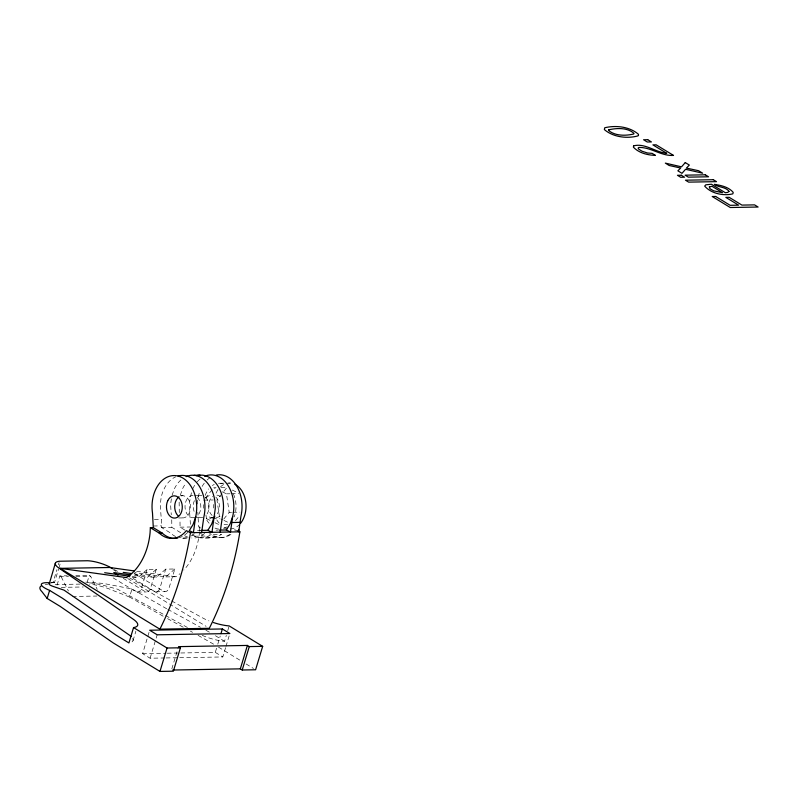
<?xml version="1.0" encoding="UTF-8"?>
<svg xmlns="http://www.w3.org/2000/svg" width="798" height="798" viewBox="0 0 798 798"><rect width="100%" height="100%" fill="white"/><g stroke="black" fill="none" stroke-linecap="round" stroke-linejoin="round"><path stroke-width="0.6" stroke-dasharray="3.99 2.99" d="M175.64 536.535A31.411 22.344 89 0 1 170.383 532.894L161.535 527.488C161.854 514.73 157.834 501.383 163.909 489.314A31.411 22.344 89 0 1 175.779 476.795M180.687 532.715L171.829 527.308L171.74 519.169M184.986 530.171L180.069 527.169L179.979 519.019M200.577 528.047L198.612 526.85L197.824 512.236M199.59 530.49L199.789 526.83L198.612 526.85M171.371 498.77L170.602 504.516L171.271 514.85M179.151 502.072L179.281 512.555M50.663 582.989A18.434 2.913 8.3 0 1 52.987 582.7L56.947 569.582M58.384 564.814L59.102 562.43M52.987 582.7L54.473 582.64L58.573 569.064M58.912 567.937L60.618 562.281M57.047 585.143L59.83 575.927L67.182 575.797M87.172 582.321L89.256 575.418L90.623 576.256L97.276 589.403M163.171 616.236L129.555 597.024L131.989 588.964L103.181 583.408L85.675 582.091M133.027 640.684L135.869 631.228M164.897 657.961L150.104 658.22L142.613 653.642L149.685 630.23M150.104 658.22L157.176 634.799M171.819 668.874L178.183 647.806M180.807 652.983L215.3 652.385L217.425 645.353M217.774 644.185L220.248 635.996M202.203 635.348A23.082 6.673 16.8 0 0 224.547 641.273L226.323 635.368M227.749 630.649L229.176 625.921M179.68 657.702L222.792 656.954L225.625 647.587M225.974 646.42L229.156 635.876M123.231 578.301L145.276 591.707A6.284 4.469 89 0 0 150.313 588.914L156.278 569.303L147.161 569.463L141.196 589.074A6.284 4.469 89 0 1 136.149 591.867L113.057 577.822M134.423 573.513L163.819 591.388A6.284 4.469 89 0 0 168.857 588.595L174.822 568.984L165.695 569.144L159.74 588.754A6.284 4.469 89 0 1 154.692 591.547L130.553 576.864M172.079 495.329L174.213 489.134A31.411 22.344 89 0 1 181.136 479.748M180.318 495.189L182.453 488.984A31.411 22.344 89 0 1 186.253 482.84M191.41 492.715L189.136 504.196L190.453 525.373M205.256 498.221L212.178 489.643M223.819 518.999L229.196 512.326L226.452 493.832L222.203 491.797M235.52 520.675L239.37 515.907M147.161 569.463L138.164 577.393L131.101 577.523M156.278 569.303L147.281 577.233L132.927 575.228M165.695 569.144L156.697 577.074L147.281 577.233M174.822 568.984L165.824 576.914L134.722 572.565M204.627 533.323L203.001 534.84A31.411 22.344 89 0 1 191.68 537.972M199.919 537.832L205.734 537.313L211.241 534.69L221.535 534.51C212.617 538.889 200.168 539.977 191.55 534.391M220.597 483.259L223.939 483.209M228.388 483.129L230.612 483.089M216.118 487.698L213.714 487.738L217.954 489.773M220.936 487.608L226.951 487.508L216.956 499.897L219.709 518.391L222.891 519.917M226.452 493.832L230.063 493.772M231.27 493.753L238.492 493.623M180.697 495.748L183.061 495.708M194.532 495.508L201.595 495.388A11.132 7.92 89 0 0 197.585 496.496M203.719 500.137L213.345 499.967M229.196 512.326L231.61 512.286M232.807 512.256L240.028 512.136M178.642 517.982L182.173 517.922M194.832 517.702L200.717 517.603M211.011 517.423L214.014 517.373M154.373 519.468L161.435 519.348M205.914 514.919L206.463 518.62L211.28 518.54M212.487 518.52L219.709 518.391M224.019 524.635L227.63 524.575M153.376 526.012L161.615 525.872M161.535 527.488L171.829 527.308M180.069 527.169L190.373 526.989M197.515 530.471L200.966 530.411M216.059 530.151L218.343 530.111M194.183 536.216L204.478 536.037L210.213 537.653M205.734 537.313L216.029 537.134M187.101 538.052L181.375 538.151A31.411 22.344 89 0 0 187.191 537.633M218.453 537.503L219.63 537.483M75.77 575.647L89.256 575.418M59.83 575.927L61.197 576.764L68.558 576.635M75.91 576.515L90.623 576.256M165.824 576.914L175.829 576.745A58.404 41.556 89 0 0 179.929 573.732M50.753 582.7L54.473 582.64M45.227 584.705L47.71 584.665M55.192 584.535L80.099 584.106M61.256 587.358L83.331 586.979M137.306 592.116L146.433 591.956M155.849 591.787L164.967 591.627M72.399 596.465L96.927 596.036M142.613 653.642L166.024 653.243M167.251 653.213L179.57 653.003M166.124 657.941L178.443 657.722M89.426 582.809L93.965 583.428A19.202 3.032 8.3 0 1 104.418 585.602L117.545 589.213L164.498 614.929M136.608 571.258L175.829 576.745M133.974 573.892L156.697 577.074M132.179 576.555L138.164 577.393M129.555 597.024L112.837 590.42A25.566 7.391 16.8 0 0 89.456 584.116M232.258 490.042L238.632 493.094M223.949 520.426L228.198 522.461M206.463 518.62L210.712 520.655M214.961 522.69L219.201 524.715M237.834 530.82L234.592 529.832L238.712 531.847M114.314 569.553L117.555 571.328M129.456 577.842L170.543 600.345M171.63 600.934L202.981 618.111A23.082 6.673 16.8 0 0 208.946 620.894M166.692 608.764L131.989 588.964M167.779 609.363L200.468 627.268M205.914 630.25L210.273 632.634M165.595 615.527L187.43 627.477M167.52 618.62L183.869 627.567M190.413 631.148L192.587 632.345M198.034 635.328L214.233 644.525M112.827 569.433L116.009 571.368M127.67 578.49L206.123 626.35M215.42 635.707L224.547 641.273M218.482 647.118L241.814 661.352M246.053 663.946L253.485 668.475M215.3 652.385L222.792 656.954M199.221 532.396L204.478 536.037M219.151 523.089L217.525 521.094A22.962 16.339 89 0 1 215.52 517.164M209.136 523.259L207.52 521.274A22.962 16.339 89 0 1 205.515 517.343M61.197 576.764L68.409 591.009M199.53 531.707A58.404 41.556 89 0 1 183.749 570.101M230.951 534.351A31.411 22.344 89 0 1 210.313 533.653M229.774 534.371A31.411 22.344 89 0 1 209.136 533.672M197.375 504.047A31.411 22.344 89 0 1 200.128 490.66M202.123 486.461A31.411 22.344 89 0 1 204.797 482.511M207.091 480.017A31.411 22.344 89 0 1 209.615 477.972M187.779 532.326A31.411 22.344 89 0 1 184.458 535.159M182.323 536.446A31.411 22.344 89 0 1 178.952 537.782M192.747 488.805A31.411 22.344 89 0 1 195.849 483.578M197.286 481.783A31.411 22.344 89 0 1 201.375 478.112M194.393 533.702A31.411 22.344 89 0 1 189.455 536.835M132.608 638.38A23.082 6.673 16.8 0 1 130.174 642.669M202.782 517.413A11.132 7.92 89 0 1 198.682 517.024M194.084 511.398A11.132 7.92 89 0 1 194.522 500.286M205.495 497.254A11.132 7.92 89 0 1 206.443 514.88M194.542 517.563A11.132 7.92 89 0 1 185.016 507.338A11.132 7.92 89 0 1 193.355 495.528M197.256 497.393A11.132 7.92 89 0 1 196.488 516.635M180.996 495.897A11.132 7.92 89 0 1 190.523 507.568A11.132 7.92 89 0 1 180.149 517.353M188.198 537.254A31.411 22.344 89 0 1 182.353 534.141M218.792 529.084A22.962 16.339 89 0 1 214.592 527.897M203.44 508.226A22.962 16.339 89 0 1 203.38 504.625M205.166 495.438A22.962 16.339 89 0 1 208.797 488.875M212.328 485.553A22.962 16.339 89 0 1 214.293 484.416M218.462 483.259A22.962 16.339 89 0 1 224.797 484.446M233.425 493.962A22.962 16.339 89 0 1 234.223 516.905M227.071 526.79A22.962 16.339 89 0 1 223.041 528.705M213.076 517.244A11.132 7.92 89 0 1 207.121 515.558M206.173 497.932A11.132 7.92 89 0 1 211.899 495.209M215.789 497.074A11.132 7.92 89 0 1 215.031 516.306M220.029 516.226A11.132 7.92 89 0 1 213.984 516.765M212.118 515.468A11.132 7.92 89 0 1 212.886 496.236M216.896 495.119A11.132 7.92 89 0 1 220.797 496.984M227.729 528.755A22.962 16.339 89 0 1 222.622 526.57M213.445 508.057A22.962 16.339 89 0 1 213.385 504.446M216.029 493.204A22.962 16.339 89 0 1 218.183 489.513M220.487 486.88A22.962 16.339 89 0 1 224.298 484.236M226.353 483.468A22.962 16.339 89 0 1 232.727 483.488M239.779 524.236A22.962 16.339 89 0 1 228.797 528.904"/><path stroke-width="1.2" d="M177.814 538.052A31.411 22.344 89 0 1 162.144 533.034L153.296 527.638L150.353 527.687L150.094 532.565A58.404 41.556 89 0 1 126.393 577.602L60.209 568.356L159.869 629.153L209.305 628.295A273.465 194.542 89 0 0 239.889 531.827L237.834 530.82M153.296 527.638L152.498 513.024A31.411 22.344 89 0 1 175.62 475.628A31.411 22.344 89 0 1 195.61 517.124L193.395 532.635L189.276 530.62L193.086 524.466L195.61 517.124M238.622 529.513L238.712 531.847L240.926 516.336A31.411 22.344 89 0 0 216.258 475.079M200.966 530.411L207.869 530.291L211.989 532.306L215.231 508.755A31.411 22.344 89 0 0 186.084 476.625M219.49 530.091L226.353 529.972L230.472 531.987L232.687 516.476A31.411 22.344 89 0 0 227.31 484.446A31.411 22.344 89 0 0 204.617 476.296M201.635 532.485L203.849 516.974A31.411 22.344 89 0 0 178.044 475.997M220.178 532.166L222.393 516.655A31.411 22.344 89 0 0 202.393 475.159L194.153 475.299M131.121 636.585A23.082 6.673 16.8 0 0 128.747 634.669L64.04 590.141L53.346 586.49A19.202 3.032 8.3 0 1 49.157 584.206L55.341 563.228M172.697 670.031L240.328 668.854L242.213 670.001L255.599 669.771L262.672 646.36L249.285 646.589L247.4 645.432L178.533 646.639L180.428 647.786L173.356 671.198L159.969 671.427L113.296 642.959L60.069 606.33L47.162 598.46L49.596 590.4C39.371 586.071 37.765 582.111 49.516 582.73M112.149 568.366L109.984 567.179A18.643 5.387 16.8 0 0 87.68 560.745L59.471 561.233A18.643 5.387 16.8 0 0 58.912 568.066L133.376 619.318A23.082 6.673 16.8 0 1 133.545 627.587L128.907 642.939L115.73 634.899L62.503 598.271L49.596 590.4M159.969 671.427L167.031 648.016L180.428 647.786M220.956 633.652L222.373 628.964L229.864 633.542L157.176 634.799L149.685 630.23L222.373 628.964M240.328 668.854L247.4 645.432M242.213 670.001L249.285 646.589M214.203 516.795L211.669 524.146L207.869 530.291M232.687 516.476L230.163 523.817L226.353 529.972M49.127 583.837L49.366 583.508A18.434 2.913 8.3 0 1 49.885 583.228M231.879 522.51L240.168 522.361M150.353 527.687L159.201 533.084L162.144 533.034M159.201 533.084A31.411 22.344 89 0 0 186.333 530.67L190.453 532.685L239.889 531.827M60.209 568.356L109.645 567.488L134.164 570.919M123.201 572.395L131.58 573.562M130.533 574.899L113.785 572.555L117.984 575.109M104.668 572.715L129.785 576.226M262.672 646.36L229.176 625.921A23.082 6.673 16.8 0 1 213.435 622.54M133.545 627.587L167.031 648.016M47.162 598.46L41.915 591.657A25.566 7.391 16.8 0 1 41.057 586.001M190.453 532.685A273.465 194.542 89 0 1 159.869 629.153M196.577 475.678A31.411 22.344 89 0 1 200.059 475.109M178.283 516.057A11.132 7.92 89 0 1 179.041 496.825M234.802 484.276A22.962 16.339 89 0 1 240.597 523.288M608.585 129.865L608.555 130.433C615.238 136.089 625.722 135.909 633.742 134.004L633.971 133.386C627.437 127.431 616.585 127.959 608.585 129.865M729.003 191.34L727.716 192.428L725.322 192.717L711.437 184.238L705.801 184.817L704.684 186.104C711.118 193.575 723.457 196.178 732.853 193.854L733.212 192.358C728.694 187.031 721.043 185.316 714.39 184.358C718.689 187.66 725.542 186.642 729.003 191.34M709.352 186.902L709.991 188.737L713.701 190.832L722.519 192.707L711.996 186.283L709.352 186.902M638.54 135.121L637.941 135.919C626.909 138.862 613.203 137.186 604.345 129.575L604.724 127.76C615.807 125.106 629.413 126.573 638.32 134.154L638.54 135.121M633.712 145.834L633.343 147.121C638.859 152.987 647.527 155.201 655.377 155.351L652.146 153.376L647.457 152.997L641.951 151.191L638.639 149.056L638.131 148.089L638.779 147.46C650.829 147.041 661.213 156.238 673.522 155.42L656.136 144.817L652.914 144.877L666.739 153.316C655.557 152.338 645.103 142.862 633.712 145.834M685.263 162.593L681.522 166.842L665.332 163.111L669.113 165.475L680.664 168.039L677.871 170.822L681.991 173.336L685.552 169.296L702.629 173.186L698.599 170.722L686.42 168.079L689.332 165.066L685.263 162.593M647.717 139.68L643.577 139.75L647.278 142.004L651.407 141.934L647.717 139.68M681.322 175.231L677.452 175.301L680.694 177.276L684.554 177.206L681.322 175.231M705.302 174.812L685.093 175.171L688.325 177.146L708.544 176.787L705.302 174.812M713.312 179.7L685.462 180.188L688.644 182.134L716.504 181.645L713.312 179.7M715.636 196.458L712.225 196.517L730.25 207.51L758.1 207.031L754.579 204.877L741.921 205.096L729.163 197.315L725.841 197.375L738.599 205.156L730.14 205.305L715.636 196.458M167.75 500.755A11.132 7.92 89 0 0 173.934 518.072A11.132 7.92 89 0 0 181.445 502.062A11.132 7.92 89 0 0 167.75 500.755"/></g></svg>
